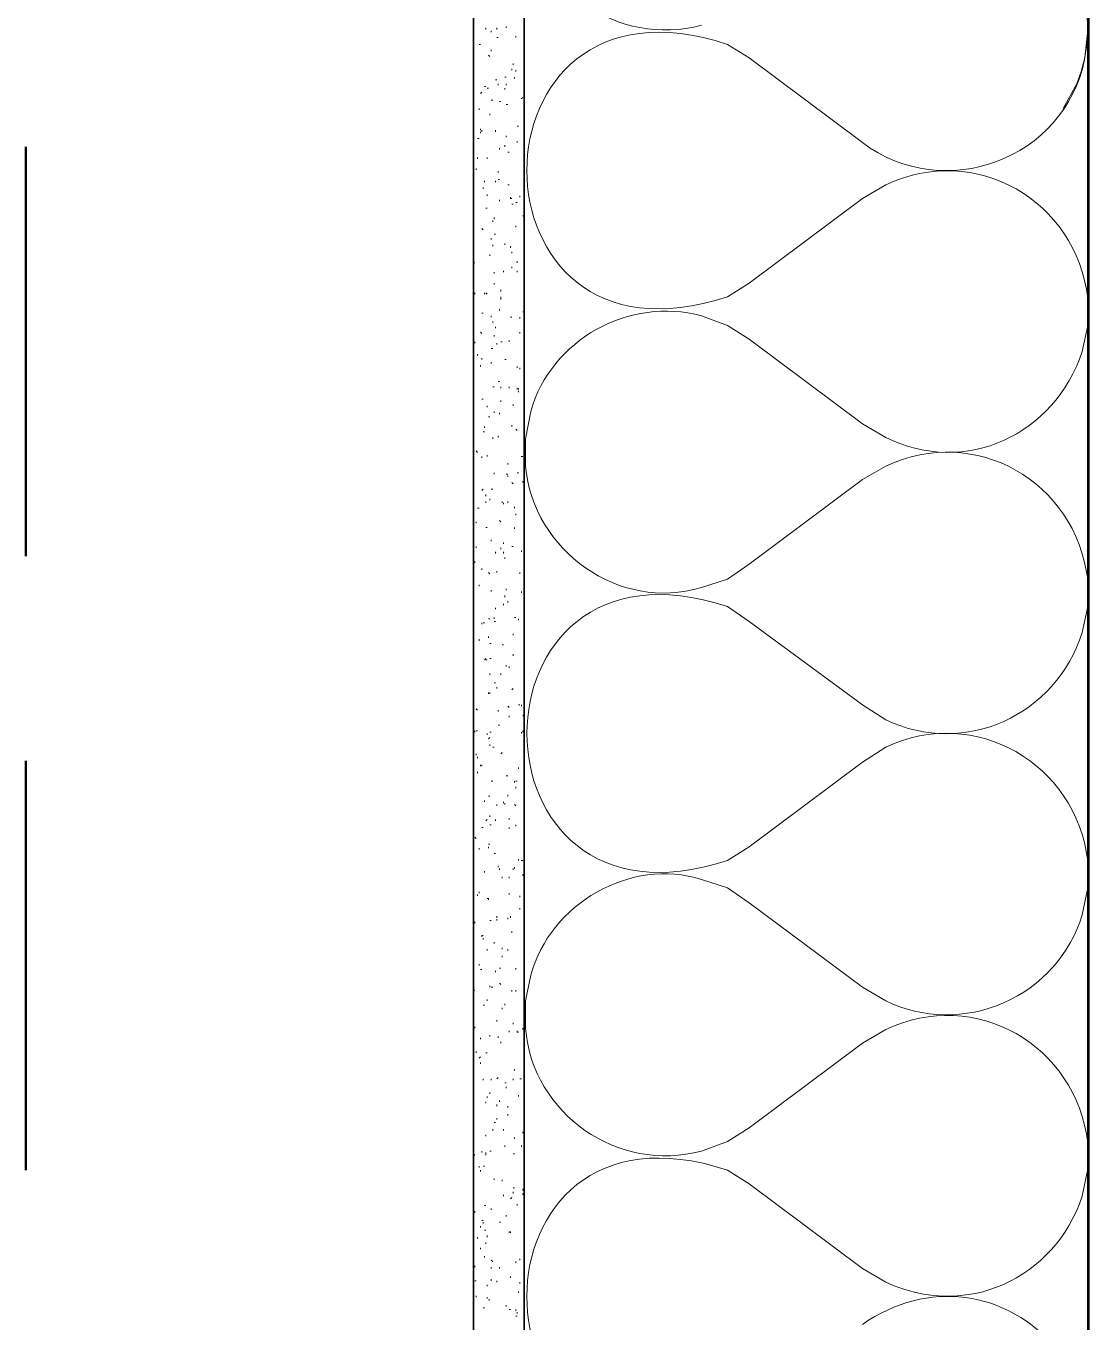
# Model space of a CAD drawing. Header units: inches. Extents: x 5 to 516, y -193 to 129.
# Drawn here: x 48.681 to 49.547, y -179.207 to -178.152 of the extents above; entities that cross this region are included whole.
import ezdxf

# ---------------------------------------------------------------- set-up
doc = ezdxf.new("R2010")
doc.units = ezdxf.units.IN
doc.header["$MEASUREMENT"] = 0
doc.layers.add('PDF7_Geometry', color=7, linetype='Continuous')

msp = doc.modelspace()

# ---------------------------------------------------------------- linework, layer by layer
at = {"layer": 'PDF7_Geometry', "lineweight": 35}
for points in [[(49.545775, -172.2280057), (49.545775, -190.8946738), (49.5868862, -190.8946738), (49.5868862, -172.2280057)], [(49.045775, -177.4357839), (49.045775, -182.0613398), (49.0868861, -182.0613398), (49.0868861, -177.4357839)]]:
    msp.add_lwpolyline(points, close=True, dxfattribs=at)
at = {"layer": 'PDF7_Geometry', "lineweight": 15}
for points in [[(49.5468861, -190.8946733), (49.5468861, -172.2280051)], [(49.0557746, -178.1546724), (49.0557746, -178.1535613)], [(49.06022, -178.1568946), (49.06022, -178.1557834)], [(49.0646643, -178.1546724), (49.0646643, -178.1535613)], [(49.0724417, -178.1535614), (49.0724417, -178.1524502)], [(49.5435527, -178.1780059), (49.5457749, -178.1546726)], [(49.0513303, -178.1668942), (49.0502192, -178.1668942)], [(49.0657753, -178.1613388), (49.0646642, -178.1613388)], [(49.0802192, -178.1613388), (49.0802192, -178.1602277)], [(49.3624416, -178.2468948), (49.2702194, -178.1780059), (49.2524416, -178.1668948)], [(49.0591089, -178.1768949), (49.0579978, -178.1757838)], [(49.06022, -178.1724506), (49.06022, -178.1713395)], [(49.0868867, -178.1746727), (49.0868867, -178.1735616)], [(49.0868867, -178.179117), (49.0868867, -178.1780059)], [(49.076886, -178.1880055), (49.076886, -178.1868944)], [(49.077997, -178.1835613), (49.077997, -178.1824502)], [(49.0802192, -178.1891166), (49.0802192, -178.1880055)], [(49.045775, -178.195783), (49.045775, -178.1968941)], [(49.0646643, -178.195783), (49.0635531, -178.195783)], [(49.0657753, -178.2002284), (49.0657753, -178.1991173)], [(49.0724417, -178.1935609), (49.0713306, -178.1935609)], [(49.0724417, -178.2002284), (49.0724417, -178.1991173)], [(49.0791081, -178.1946719), (49.0791081, -178.1935608)], [(49.5257747, -178.2191165), (49.5368858, -178.1991165)], [(49.0524414, -178.2057837), (49.0513303, -178.2068948)], [(49.0557746, -178.2013383), (49.0546635, -178.2013383)], [(49.0579967, -178.2024505), (49.0568856, -178.2024505)], [(49.0713306, -178.2035616), (49.0713306, -178.2024505)], [(49.0502193, -178.2202276), (49.0502193, -178.2191165)], [(49.0613311, -178.2124501), (49.0602199, -178.2124501)], [(49.0679974, -178.2135612), (49.0668863, -178.2135612)], [(49.0735528, -178.2157833), (49.0724417, -178.2157833)], [(49.0857745, -178.210228), (49.0846634, -178.2113391)], [(49.0868867, -178.2213386), (49.0868867, -178.2202275)], [(49.0591089, -178.2246718), (49.0591089, -178.2235607)], [(49.0513303, -178.2368947), (49.0513303, -178.2357836)], [(49.0513303, -178.2391168), (49.0513303, -178.2380057)], [(49.0524414, -178.2368947), (49.0524414, -178.2380058)], [(49.0635532, -178.2380058), (49.0635532, -178.2368947)], [(49.0724417, -178.24245), (49.0724417, -178.2413389)], [(49.0824424, -178.2335615), (49.0813313, -178.2335615)], [(49.0868867, -178.2368947), (49.0868867, -178.2357836)], [(49.045775, -178.2435611), (49.045775, -178.24245)], [(49.0502193, -178.2435611), (49.0491082, -178.2435611)], [(49.0668864, -178.2524496), (49.0668864, -178.2513385)], [(49.0713306, -178.2502275), (49.0713306, -178.2491164)], [(49.0813302, -178.2468943), (49.0813302, -178.2457832)], [(49.0491082, -178.2602282), (49.0491082, -178.2591171)], [(49.0568868, -178.2602282), (49.0568868, -178.2591171)], [(49.0746638, -178.2546718), (49.0735527, -178.2546718)], [(49.0868867, -178.255784), (49.0868867, -178.2546728)], [(49.0868867, -178.2635614), (49.0868867, -178.2624503)], [(49.0479971, -178.2691167), (49.0479971, -178.2680056)], [(49.0657753, -178.2713389), (49.0657753, -178.2702278)], [(49.0535525, -178.2846717), (49.0535525, -178.2835606)], [(49.0546647, -178.2791163), (49.0546647, -178.2780052)], [(49.0635532, -178.2791163), (49.0635532, -178.2780052)], [(49.0668864, -178.2768942), (49.0657753, -178.2768942)], [(49.0746638, -178.2813396), (49.0735527, -178.2813396)], [(49.3813305, -178.281339), (49.3624416, -178.2924501), (49.2702194, -178.361339)], [(49.0568868, -178.2902281), (49.0568868, -178.289117)], [(49.0668864, -178.2946724), (49.0668864, -178.2935613)], [(49.0757749, -178.2924503), (49.0757749, -178.2913391)], [(49.076886, -178.2924503), (49.0757749, -178.2924503)], [(49.0835524, -178.2913392), (49.0835524, -178.2902281)], [(49.0568868, -178.3002277), (49.0557757, -178.3002277)], [(49.077997, -178.2968945), (49.0768859, -178.2968945)], [(49.0813302, -178.2957835), (49.0802191, -178.2957835)], [(49.0857756, -178.3068942), (49.0868867, -178.3057831), (49.0868867, -178.3046719)], [(49.0613311, -178.3113395), (49.0613311, -178.3102284)], [(49.0624421, -178.3091174), (49.0624421, -178.3080063)], [(49.0802192, -178.3157838), (49.0802192, -178.3146727)], [(49.0535525, -178.3180059), (49.0524413, -178.3168948)], [(49.06022, -178.3257834), (49.06022, -178.3246723)], [(49.0635532, -178.3213391), (49.0624421, -178.3213391)], [(49.0613311, -178.3313387), (49.0613311, -178.3302276)], [(49.0713306, -178.3302276), (49.0713306, -178.3291165)], [(49.0757749, -178.3324498), (49.0757749, -178.3313387)], [(49.076886, -178.335783), (49.076886, -178.3368941)], [(49.0468861, -178.3446726), (49.045775, -178.3446726)], [(49.0591089, -178.3380051), (49.0591089, -178.3391162)], [(49.0813302, -178.3435616), (49.0813302, -178.3446727)], [(49.0868867, -178.3480058), (49.0868867, -178.3468947)], [(49.5468861, -178.3468948), (49.545775, -178.3457836)], [(49.0624421, -178.3535611), (49.0624421, -178.35245)], [(49.0702196, -178.351339), (49.0702196, -178.3524501)], [(49.076886, -178.3491169), (49.076886, -178.3480058)], [(49.0813302, -178.3524501), (49.0813302, -178.351339)], [(49.0624421, -178.3624497), (49.0624421, -178.3613386)], [(49.0679974, -178.368005), (49.0679974, -178.3668939)], [(49.2524416, -178.3724504), (49.2702194, -178.3613393)], [(49.0468861, -178.3702283), (49.0468861, -178.3691172)], [(49.0546647, -178.3702283), (49.0546647, -178.3691172)], [(49.0568868, -178.3702283), (49.0557757, -178.3691172)], [(49.0679974, -178.3735615), (49.0679974, -178.3724504)], [(49.0679974, -178.3746725), (49.0679974, -178.3735614)], [(49.5413305, -178.4168946), (49.5457749, -178.3957835), (49.5457749, -178.3735612)], [(49.0535525, -178.3857832), (49.0524413, -178.3857832)], [(49.06022, -178.3880053), (49.06022, -178.3891164)], [(49.0668864, -178.3835611), (49.0668864, -178.3824499)], [(49.076886, -178.3891164), (49.0757749, -178.3891164)], [(49.0835524, -178.3902275), (49.0835524, -178.3891163)], [(49.0868867, -178.3846721), (49.0857756, -178.3846721)], [(49.0868867, -178.3902275), (49.0868867, -178.3891163)], [(49.3813305, -178.4868946), (49.3624416, -178.4757835), (49.2702194, -178.4068946), (49.2524416, -178.3957835), (49.2313305, -178.3880057)], [(49.0613311, -178.3935607), (49.0613311, -178.3924495)], [(49.0635532, -178.398006), (49.0635532, -178.3968949)], [(49.0524414, -178.4024503), (49.0513303, -178.4013392)], [(49.0624421, -178.4046724), (49.0624421, -178.4035613)], [(49.0646643, -178.4113388), (49.0646643, -178.4102277)], [(49.0691085, -178.4091167), (49.0679974, -178.4091167)], [(49.0746638, -178.4091167), (49.0746638, -178.4080056)], [(49.0835524, -178.4024503), (49.0835524, -178.4013392)], [(49.0491082, -178.4202285), (49.0491082, -178.4191174)], [(49.0613311, -178.414672), (49.0602199, -178.414672)], [(49.0513303, -178.429117), (49.0513303, -178.4280059)], [(49.0524414, -178.4235606), (49.0524414, -178.4224495)], [(49.06022, -178.4268949), (49.06022, -178.4257838)], [(49.0724417, -178.4235606), (49.0713306, -178.4235606)], [(49.0813302, -178.4302281), (49.0813302, -178.429117)], [(49.0835524, -178.4313392), (49.0835524, -178.430228)], [(49.0868867, -178.4324502), (49.0868867, -178.4313391)], [(49.0668864, -178.4413388), (49.0657753, -178.4413388)], [(49.0624421, -178.445783), (49.061331, -178.445783)], [(49.0679974, -178.4468941), (49.0679974, -178.445783)], [(49.0746638, -178.445783), (49.0746638, -178.4468941)], [(49.0813302, -178.4480063), (49.0813302, -178.4468952)], [(49.0824424, -178.4480063), (49.0824424, -178.4468952)], [(49.0824424, -178.4502284), (49.0824424, -178.4491173)], [(49.0535525, -178.4557837), (49.0524413, -178.4557837)], [(49.0568868, -178.4624501), (49.0568868, -178.461339)], [(49.0679974, -178.4568948), (49.0679974, -178.4580059)], [(49.077997, -178.4613391), (49.077997, -178.460228)], [(49.0591089, -178.4702276), (49.0579978, -178.4702276)], [(49.0624421, -178.4668944), (49.0624421, -178.4657833)], [(49.0668864, -178.4680055), (49.0668864, -178.4668944)], [(49.0868867, -178.4746719), (49.0868867, -178.4735608)], [(49.0924416, -178.4657835), (49.0879971, -178.4880057), (49.0879971, -178.5102279)], [(49.0546647, -178.4824505), (49.0535535, -178.4824505)], [(49.0546647, -178.4791161), (49.0546647, -178.478005)], [(49.076886, -178.476894), (49.076886, -178.4780051)], [(49.0813302, -178.4813394), (49.0802191, -178.4802283)], [(49.045775, -178.4868947), (49.045775, -178.4857836)], [(49.0613311, -178.4880058), (49.0613311, -178.4868947)], [(49.0657753, -178.4868947), (49.0657753, -178.4857836)], [(49.0491082, -178.4991164), (49.0479971, -178.4980053)], [(49.0524414, -178.5035618), (49.0524414, -178.5024507)], [(49.0568868, -178.5024496), (49.0568868, -178.5013385)], [(49.0857745, -178.5024496), (49.0846634, -178.5024496)], [(49.0868867, -178.5035618), (49.0868867, -178.5024507)], [(49.0624421, -178.5168946), (49.0624421, -178.5157835)], [(49.0735528, -178.5091172), (49.0735528, -178.5080061)], [(49.0824424, -178.5157836), (49.0813313, -178.5157836)], [(49.0868867, -178.5068939), (49.0868867, -178.5057828)], [(49.0868867, -178.5157836), (49.0868867, -178.5146725)], [(49.3813305, -178.5102276), (49.3624416, -178.5213387), (49.2702194, -178.5902276)], [(49.0735528, -178.5168946), (49.0724417, -178.5168946)], [(49.0735528, -178.5191168), (49.0735528, -178.5180057)], [(49.077997, -178.5246721), (49.0768859, -178.523561)], [(49.0857745, -178.523561), (49.0857745, -178.5224499)], [(49.0535525, -178.5291164), (49.0524413, -178.5302275)], [(49.0557746, -178.5346717), (49.0557746, -178.5335606)], [(49.0591089, -178.538006), (49.0591089, -178.5368949)], [(49.0613311, -178.5291164), (49.0602199, -178.5291164)], [(49.0502193, -178.5446724), (49.0491082, -178.5446724)], [(49.0557746, -178.5402281), (49.0557746, -178.539117)], [(49.0691085, -178.5402281), (49.0691085, -178.539117)], [(49.0702196, -178.5413392), (49.0702196, -178.5402281)], [(49.0735528, -178.5402281), (49.0735528, -178.539117)], [(49.0791081, -178.5446724), (49.0791081, -178.5435613)], [(49.045775, -178.5491167), (49.045775, -178.5480056)], [(49.0479971, -178.5568941), (49.0479971, -178.555783)], [(49.0679974, -178.5557831), (49.0668863, -178.554672)], [(49.0802192, -178.5502277), (49.0802192, -178.5491166)], [(49.0868867, -178.5580052), (49.0868867, -178.5568941)], [(49.0568868, -178.5602273), (49.0557757, -178.5602273)], [(49.0791081, -178.5613395), (49.0791081, -178.5602284)], [(49.0479971, -178.5768945), (49.0479971, -178.5757833)], [(49.06022, -178.5713391), (49.06022, -178.570228)], [(49.0679974, -178.5780055), (49.0679974, -178.5768944)], [(49.0702196, -178.5735613), (49.0702196, -178.5724501)], [(49.077997, -178.5757834), (49.0768859, -178.5757834)], [(49.0846646, -178.5802277), (49.0846646, -178.5791165)], [(49.0868867, -178.5713391), (49.0868867, -178.570228)], [(49.0468861, -178.5891173), (49.0468861, -178.5880062)], [(49.0635532, -178.5813387), (49.0635532, -178.5802276)], [(49.0702196, -178.5813387), (49.0702196, -178.5802276)], [(49.0713306, -178.585783), (49.0713306, -178.5846719)], [(49.045775, -178.5980058), (49.045775, -178.5968947)], [(49.0524414, -178.5946726), (49.0524414, -178.5935615)], [(49.0591089, -178.5980058), (49.0579978, -178.5968947)], [(49.0646643, -178.5968948), (49.0646643, -178.5957837)], [(49.0835524, -178.5980058), (49.0835524, -178.5968947)], [(49.0868867, -178.5913394), (49.0868867, -178.5902283)], [(49.0868867, -178.600228), (49.0868867, -178.5991169)], [(49.2313305, -178.6091168), (49.2524416, -178.6024501), (49.2702194, -178.5902279)], [(49.5468861, -178.5968948), (49.545775, -178.5957837)], [(49.0502193, -178.6080054), (49.0502193, -178.6068943)], [(49.0724417, -178.6102276), (49.0724417, -178.6113387)], [(49.5413305, -178.6457832), (49.5457749, -178.6246721), (49.5457749, -178.6024498)], [(49.06022, -178.6124497), (49.06022, -178.6113386)], [(49.0713306, -178.6168951), (49.0713306, -178.615784)], [(49.0735528, -178.6213394), (49.0735528, -178.6202282)], [(49.0846646, -178.6135608), (49.0846646, -178.6124497)], [(49.0635532, -178.6268947), (49.0635532, -178.6257836)], [(49.0702196, -178.6235615), (49.0702196, -178.6224504)], [(49.3813305, -178.7168943), (49.3624416, -178.7046721), (49.2702194, -178.6368943), (49.2524416, -178.6246721)], [(49.0524414, -178.6391164), (49.0524414, -178.6380053)], [(49.0546647, -178.6380053), (49.0535535, -178.6380053)], [(49.0591089, -178.6346721), (49.0579978, -178.6346721)], [(49.0624421, -178.6346721), (49.0624421, -178.633561)], [(49.0635532, -178.6368943), (49.0624421, -178.6368943)], [(49.0802192, -178.6335611), (49.0791081, -178.6335611)], [(49.0824424, -178.6346721), (49.0824424, -178.6357833)], [(49.0868867, -178.6424507), (49.0868867, -178.6413396)], [(49.0502193, -178.6524503), (49.0502193, -178.6513392)], [(49.0579967, -178.6502282), (49.0579967, -178.6491171)], [(49.077997, -178.6480061), (49.077997, -178.646895)], [(49.06022, -178.6546725), (49.0591089, -178.6546725)], [(49.0702196, -178.6557835), (49.0691085, -178.6557835)], [(49.077997, -178.6646721), (49.077997, -178.6635609)], [(49.0557746, -178.6668942), (49.0546635, -178.6680053)], [(49.0568868, -178.6680053), (49.0557757, -178.6680053)], [(49.06022, -178.6668942), (49.0591089, -178.6668942)], [(49.0724417, -178.6735606), (49.0724417, -178.6724495)], [(49.0746638, -178.6746728), (49.0746638, -178.6735617)], [(49.0868867, -178.6735606), (49.0868867, -178.6724495)], [(49.0591089, -178.6802281), (49.0591089, -178.679117)], [(49.0679974, -178.6802281), (49.0679974, -178.679117)], [(49.0868867, -178.6846724), (49.0868867, -178.6835613)], [(49.0579967, -178.695783), (49.0579967, -178.6946719)], [(49.0591089, -178.695783), (49.0591089, -178.6946719)], [(49.0635532, -178.6868945), (49.0624421, -178.6868945)], [(49.0646643, -178.6913388), (49.0646643, -178.6902277)], [(49.077997, -178.6913388), (49.0768859, -178.6924499)], [(49.0868867, -178.694672), (49.0868867, -178.6935609)], [(49.0746638, -178.7068948), (49.0735527, -178.7057837)], [(49.0835524, -178.7046727), (49.0824413, -178.7046727)], [(49.0846646, -178.7057838), (49.0846646, -178.7046726)], [(49.0491082, -178.709117), (49.0479971, -178.7080058)], [(49.0657753, -178.710228), (49.0657753, -178.7091169)], [(49.0746638, -178.7146723), (49.0746638, -178.7135612)], [(49.0868867, -178.7124502), (49.0857756, -178.7135613)], [(49.0468861, -178.726894), (49.0468861, -178.7257829)], [(49.0491082, -178.7257841), (49.0479971, -178.7257841)], [(49.06022, -178.726894), (49.0591089, -178.726894)], [(49.0668864, -178.7213387), (49.0657753, -178.7213387)], [(49.0846646, -178.7280062), (49.0846646, -178.7268951)], [(49.0857745, -178.726894), (49.0857745, -178.7257829)], [(49.0868867, -178.726894), (49.0868867, -178.7257829)], [(49.0568868, -178.7280062), (49.0568868, -178.7291173)], [(49.0591089, -178.7313394), (49.0579978, -178.7324505)], [(49.0591089, -178.7380058), (49.0591089, -178.7368947)], [(49.0479971, -178.7457833), (49.0479971, -178.7446722)], [(49.0491082, -178.7480054), (49.0491082, -178.7468943)], [(49.0624421, -178.7391169), (49.061331, -178.7391169)], [(49.0691085, -178.7435611), (49.0679974, -178.7446722)], [(49.3813305, -178.7391162), (49.3624416, -178.7513385), (49.2702194, -178.8202274)], [(49.0513303, -178.7546718), (49.0513303, -178.7535607)], [(49.0524414, -178.7546718), (49.0524414, -178.7535607)], [(49.0824424, -178.7568939), (49.0824424, -178.7557828)], [(49.0491082, -178.7602283), (49.0491082, -178.7591171)], [(49.0613311, -178.7668947), (49.0602199, -178.7668947)], [(49.0735528, -178.7624504), (49.0724417, -178.7624504)], [(49.0791081, -178.7680057), (49.0791081, -178.7668946)], [(49.0813302, -178.7668947), (49.0802191, -178.7668947)], [(49.0868867, -178.7691168), (49.0868867, -178.7680057)], [(49.0591089, -178.7791164), (49.0579978, -178.7791164)], [(49.0735528, -178.7791164), (49.0735528, -178.7780053)], [(49.0802192, -178.77245), (49.0802192, -178.7713389)], [(49.0546647, -178.7835618), (49.0546647, -178.7824507)], [(49.0646643, -178.7857839), (49.0646643, -178.786895)], [(49.0702196, -178.7846717), (49.0702196, -178.7835606)], [(49.0713306, -178.7857839), (49.0713306, -178.7846728)], [(49.0802192, -178.786895), (49.0791081, -178.7857839)], [(49.0568868, -178.7980056), (49.0557757, -178.7991167)], [(49.0591089, -178.7957835), (49.0591089, -178.7946724)], [(49.0635532, -178.7991167), (49.0635532, -178.7980056)], [(49.0746638, -178.7980056), (49.0746638, -178.7968945)], [(49.0535525, -178.804672), (49.0524413, -178.804672)], [(49.06022, -178.8024499), (49.0591089, -178.8024499)], [(49.0746638, -178.8057831), (49.0746638, -178.804672)], [(49.0802192, -178.803561), (49.0802192, -178.8024498)], [(49.0868867, -178.8113396), (49.0868867, -178.8102284)], [(49.0479971, -178.8135617), (49.046886, -178.8124506)], [(49.0502193, -178.8224502), (49.0502193, -178.8213391)], [(49.0579967, -178.8213391), (49.0579967, -178.820228)], [(49.0591089, -178.8180059), (49.0579978, -178.8180059)], [(49.2524416, -178.8313387), (49.2702194, -178.8202276)], [(49.0635532, -178.8257834), (49.0624421, -178.8257834)], [(49.0824424, -178.8302277), (49.0824424, -178.8313388)], [(49.0857745, -178.8313387), (49.0846634, -178.8313387)], [(49.0546647, -178.8413395), (49.0546647, -178.8402284)], [(49.0657753, -178.8368952), (49.0657753, -178.8357841)], [(49.0668864, -178.8391173), (49.0668864, -178.8380062)], [(49.077997, -178.8391173), (49.077997, -178.8380062)], [(49.0791081, -178.8380051), (49.0791081, -178.836894)], [(49.0857745, -178.8435616), (49.0857745, -178.8424505)], [(49.0691085, -178.8457837), (49.0691085, -178.8446726)], [(49.0746638, -178.8457837), (49.0746638, -178.8446726)], [(49.0868867, -178.8446727), (49.0868867, -178.8435615)], [(49.0868867, -178.8524501), (49.0868867, -178.851339)], [(49.5468861, -178.8468948), (49.545775, -178.8457837)], [(49.0491082, -178.8591165), (49.0491082, -178.8602276)], [(49.0502193, -178.8580055), (49.0502193, -178.8568943)], [(49.0579967, -178.8624497), (49.0568856, -178.8624497)], [(49.0579967, -178.8635608), (49.0579967, -178.8624497)], [(49.0746638, -178.8591165), (49.0746638, -178.8580054)], [(49.0835524, -178.8613387), (49.0835524, -178.8602275)], [(49.0835524, -178.8713394), (49.0835524, -178.8702283)], [(49.0468861, -178.88245), (49.0468861, -178.8813389)], [(49.06022, -178.8802279), (49.0591089, -178.8802279)], [(49.0646643, -178.8768947), (49.0646643, -178.8780058)], [(49.0646643, -178.8802279), (49.0646643, -178.8791168)], [(49.0735528, -178.8791168), (49.0735528, -178.8780057)], [(49.0757749, -178.8780058), (49.0757749, -178.8768947)], [(49.0535525, -178.8924508), (49.0524413, -178.8924508)], [(49.0524414, -178.8935607), (49.0524414, -178.8924496)], [(49.0535525, -178.8957828), (49.0535525, -178.8946717)], [(49.076886, -178.8902275), (49.076886, -178.8891164)], [(49.0868867, -178.8946729), (49.0868867, -178.8935618)], [(49.0568868, -178.9046725), (49.0568868, -178.9035614)], [(49.0624421, -178.8991172), (49.0624421, -178.898006)], [(49.0691085, -178.9035614), (49.0691085, -178.9024503)], [(49.0735528, -178.9046725), (49.0735528, -178.9035614)], [(49.0502193, -178.9168942), (49.0502193, -178.9157831)], [(49.0691085, -178.9102278), (49.0691085, -178.9091167)], [(49.0524414, -178.9202285), (49.0513303, -178.9202285)], [(49.0635532, -178.9224507), (49.0635532, -178.9213396)], [(49.0679974, -178.9191163), (49.0668863, -178.9191163)], [(49.0802192, -178.9202285), (49.0802192, -178.9191174)], [(49.0924416, -178.9246718), (49.0879971, -178.9457829), (49.0879971, -178.9680051)], [(49.0468861, -178.9368945), (49.045775, -178.9368945)], [(49.0591089, -178.9346724), (49.0591089, -178.9335613)], [(49.0613311, -178.9346724), (49.0602199, -178.9346724)], [(49.0679974, -178.9324503), (49.0668863, -178.9313392)], [(49.076886, -178.9380056), (49.076886, -178.9368945)], [(49.0802192, -178.9380056), (49.0802192, -178.9368945)], [(49.0868867, -178.9368945), (49.0868867, -178.9357834)], [(49.0568868, -178.9457831), (49.0568868, -178.9446719)], [(49.0713306, -178.9491163), (49.0713306, -178.9480051)], [(49.0546647, -178.9491163), (49.0535535, -178.9491163)], [(49.0691085, -178.9524506), (49.0691085, -178.9513395)], [(49.0468861, -178.9680055), (49.0468861, -178.9668944)], [(49.0646643, -178.9624502), (49.0646643, -178.9613391)], [(49.077997, -178.9635612), (49.077997, -178.9646724)], [(49.0857745, -178.9691166), (49.0857745, -178.9680055)], [(49.3813305, -178.9691171), (49.3624416, -178.9802282), (49.2702194, -179.0491171)], [(49.0513303, -178.976894), (49.0513303, -178.9757829)], [(49.0591089, -178.9746719), (49.0591089, -178.9735608)], [(49.0657753, -178.9757841), (49.0657753, -178.974673)], [(49.0679974, -178.9802284), (49.0679974, -178.9791173)], [(49.0746638, -178.9713387), (49.0746638, -178.9702276)], [(49.0813302, -178.9713387), (49.0813302, -178.9702276)], [(49.0824424, -178.9713387), (49.0813313, -178.9713387)], [(49.0868867, -178.9791162), (49.0868867, -178.9780051)], [(49.0479971, -178.9880058), (49.0479971, -178.9868947)], [(49.0568868, -178.9880058), (49.0557757, -178.9880058)], [(49.0513303, -178.991339), (49.0502192, -178.9924501)], [(49.0513303, -178.9968944), (49.0513303, -178.9957832)], [(49.0791081, -179.0024497), (49.0791081, -179.0013386)], [(49.0535525, -179.0102283), (49.0535525, -179.0091172)], [(49.06022, -179.0102283), (49.06022, -179.0091172)], [(49.0657753, -179.0080061), (49.0646642, -179.0091173)], [(49.077997, -179.0102283), (49.077997, -179.0091172)], [(49.0846646, -179.0091172), (49.0835535, -179.0091172)], [(49.0591089, -179.0213389), (49.0591089, -179.0202278)], [(49.0724417, -179.0124504), (49.0713306, -179.0124504)], [(49.0724417, -179.0168947), (49.0724417, -179.0157836)], [(49.0824424, -179.0235611), (49.0824424, -179.02245)], [(49.0868867, -179.0213389), (49.0868867, -179.0202278)], [(49.0557746, -179.0291164), (49.0557746, -179.0280053)], [(49.0568868, -179.0246721), (49.0568868, -179.023561)], [(49.0646643, -179.0313397), (49.0646643, -179.0302285)], [(49.0668864, -179.0280053), (49.0668864, -179.0268942)], [(49.0735528, -179.0313397), (49.0735528, -179.0324508)], [(49.0646643, -179.0424503), (49.0646643, -179.0413392)], [(49.0735528, -179.0391171), (49.0735528, -179.038006)], [(49.045775, -179.0502278), (49.045775, -179.0491167)], [(49.0613311, -179.0513388), (49.0613311, -179.0502277)], [(49.0635532, -179.0446725), (49.0624421, -179.0446725)], [(49.0702196, -179.0513388), (49.0702196, -179.0502277)], [(49.0857745, -179.053561), (49.0857745, -179.0524499)], [(49.2313305, -179.0680052), (49.2524416, -179.0602274), (49.2702194, -179.0491163)], [(49.0557746, -179.0557831), (49.0557746, -179.054672)], [(49.0713306, -179.0646728), (49.0713306, -179.0635617)], [(49.0791081, -179.0580052), (49.0791081, -179.0568941)], [(49.0846646, -179.0646728), (49.0846646, -179.0635617)], [(49.0868867, -179.0635617), (49.0868867, -179.0624506)], [(49.5413305, -179.1046727), (49.5457749, -179.0824505), (49.5457749, -179.0613393)], [(49.0468861, -179.0713392), (49.045775, -179.0702281)], [(49.0524414, -179.068006), (49.0524414, -179.0691171)], [(49.0557746, -179.0702281), (49.0557746, -179.069117)], [(49.0557746, -179.0713392), (49.0557746, -179.0702281)], [(49.06022, -179.068006), (49.0591089, -179.068006)], [(49.0791081, -179.0702281), (49.077997, -179.0702281)], [(49.0502193, -179.0813388), (49.0502193, -179.0802276)], [(49.0513303, -179.084672), (49.0513303, -179.0835608)], [(49.0546647, -179.0802277), (49.0535535, -179.0802277)], [(49.0868867, -179.0824498), (49.0868867, -179.0835609)], [(49.3813305, -179.1746727), (49.3624416, -179.1635616), (49.2702194, -179.0946727), (49.2524416, -179.0835616)], [(49.0624421, -179.0913395), (49.0624421, -179.0902284)], [(49.0691085, -179.0924505), (49.0691085, -179.0913394)], [(49.5468861, -179.0968948), (49.545775, -179.0957837)], [(49.0702196, -179.1046723), (49.0702196, -179.1035612)], [(49.076886, -179.1057833), (49.0757749, -179.1068945)], [(49.0791081, -179.0980059), (49.077997, -179.0980059)], [(49.077997, -179.1024501), (49.077997, -179.101339)], [(49.0857745, -179.100228), (49.0857745, -179.0991169)], [(49.0857745, -179.1035612), (49.0857745, -179.1024501)], [(49.0868867, -179.0991169), (49.0857756, -179.0991169)], [(49.0868867, -179.1057833), (49.0868867, -179.1046722)], [(49.0468861, -179.1180051), (49.0468861, -179.116894)], [(49.0557746, -179.1124497), (49.0546635, -179.1124497)], [(49.06022, -179.114673), (49.06022, -179.1157841)], [(49.0813302, -179.1124497), (49.0813302, -179.1113386)], [(49.0535525, -179.1246726), (49.0524413, -179.1246726)], [(49.0535525, -179.1268947), (49.0535525, -179.1257836)], [(49.0679974, -179.1257837), (49.0668863, -179.1257837)], [(49.0724417, -179.1213394), (49.0724417, -179.1202283)], [(49.0491082, -179.1391165), (49.0491082, -179.1380053)], [(49.0513303, -179.1302279), (49.0513303, -179.1291168)], [(49.0557746, -179.1324501), (49.0546635, -179.1324501)], [(49.0568868, -179.1380054), (49.0568868, -179.1368943)], [(49.0746638, -179.1346722), (49.0746638, -179.1335611)], [(49.0757749, -179.1346722), (49.0757749, -179.1335611)], [(49.0513303, -179.1480061), (49.0513303, -179.146895)], [(49.0557746, -179.1435607), (49.0557746, -179.1424496)], [(49.0868867, -179.1480061), (49.0868867, -179.146895)], [(49.0546647, -179.1546725), (49.0546647, -179.1535614)], [(49.0613311, -179.1580057), (49.0602199, -179.1568946)], [(49.0802192, -179.1591168), (49.0802192, -179.1580057)], [(49.0835524, -179.1568946), (49.0835524, -179.1557835)], [(49.0468861, -179.16245), (49.0468861, -179.1613389)], [(49.06022, -179.163561), (49.06022, -179.1624499)], [(49.0668864, -179.163561), (49.0668864, -179.1624499)], [(49.0757749, -179.1713385), (49.0757749, -179.1702274)], [(49.0479971, -179.1735606), (49.046886, -179.1735606)], [(49.0568868, -179.178006), (49.0568868, -179.1768949)], [(49.06022, -179.1735606), (49.06022, -179.1724495)], [(49.0646643, -179.1746728), (49.0646643, -179.1735617)], [(49.0835524, -179.1757839), (49.0835524, -179.1746728)], [(49.0479971, -179.1857835), (49.0479971, -179.1868946)], [(49.0568868, -179.1880056), (49.0568868, -179.1868945)], [(49.0591089, -179.1891167), (49.0579978, -179.1891167)], [(49.0824424, -179.1835614), (49.0824424, -179.1824502)], [(49.0868867, -179.1891167), (49.0868867, -179.1880056)], [(49.0546647, -179.1957831), (49.0535535, -179.1957831)], [(49.0724417, -179.194672), (49.0724417, -179.1935609)], [(49.0757749, -179.1968941), (49.0746638, -179.1968941)], [(49.0802192, -179.1980063), (49.0802192, -179.1968952)], [(49.0813302, -179.2002285), (49.0813302, -179.1991174)], [(49.0813302, -179.2024506), (49.0802191, -179.2024506)]]:
    msp.add_lwpolyline(points, dxfattribs=at)
at = {"layer": 'PDF7_Geometry', "lineweight": 50}
for points in [[(48.6813307, -178.5835609), (48.6813307, -178.2502275)], [(48.6813307, -179.0835609), (48.6813307, -178.7502275)]]:
    msp.add_lwpolyline(points, dxfattribs=at)
at = {"layer": 'PDF7_Geometry', "lineweight": 15}
msp.add_lwpolyline([(49.0468861, -178.4091167), (49.0468861, -178.4102278)], close=True, dxfattribs=at)
msp.add_lwpolyline([(49.5457749, -178.8313385), (49.5457749, -178.8535607), (49.5413305, -178.8757829, -0.457342806), (49.3813305, -178.9457829), (49.3624416, -178.9346718), (49.2702194, -178.8657829), (49.2524416, -178.8535607), (49.2313305, -178.846894)], format="xyb", dxfattribs=at)
for points in [[(49.5368858, -178.1991165), (49.5802562, -178.0898943), (49.4558303, -177.9948387), (49.3624414, -178.0635609)], [(49.0879971, -178.0513384), (49.0939045, -178.1215421), (49.1636267, -178.1695421), (49.2313304, -178.1513384)], [(49.2524416, -178.1668948), (49.0346823, -178.0946356), (49.0346823, -178.4447097), (49.2524416, -178.3724504)], [(49.3624416, -178.2468948), (49.4285527, -178.2966171), (49.5269787, -178.2613208), (49.5435527, -178.1780059)], [(49.5457749, -178.3735612), (49.5366083, -178.2942094), (49.4541083, -178.2464686), (49.3813305, -178.281339)], [(49.2313305, -178.3880057), (49.1729971, -178.3719131), (49.1085712, -178.4071909), (49.0924416, -178.4657835)], [(49.3813305, -178.4868946), (49.4466823, -178.5191724), (49.5187009, -178.4846724), (49.5413305, -178.4168946)], [(49.5457749, -178.6024498), (49.5353861, -178.5221535), (49.4544786, -178.4764313), (49.3813305, -178.5102276)], [(49.0879971, -178.5102279), (49.0944416, -178.579339), (49.1641083, -178.6292835), (49.2313305, -178.6091168)], [(49.2524416, -178.6246721), (49.0348119, -178.5528017), (49.0348119, -178.9032276), (49.2524416, -178.8313387)], [(49.3813305, -178.7168943), (49.4458305, -178.7475424), (49.5198861, -178.7132832), (49.5413305, -178.6457832)], [(49.5457749, -178.8313385), (49.5357749, -178.7523755), (49.4542009, -178.7048014), (49.3813305, -178.7391162)], [(49.2313305, -178.846894), (49.1737194, -178.828394), (49.1079231, -178.8669866), (49.0924416, -178.9246718)], [(49.5457749, -179.0613393), (49.5366083, -178.9819875), (49.4541083, -178.9342467), (49.3813305, -178.9691171)], [(49.0879971, -178.9680051), (49.0939045, -179.0382089), (49.1636268, -179.0862089), (49.2313305, -179.0680052)], [(49.2524416, -179.0835616), (49.0346823, -179.0113023), (49.0346823, -179.3613764), (49.2524416, -179.2891171)], [(49.3813305, -179.1746727), (49.4458861, -179.2054134), (49.5189786, -179.1723579), (49.5413305, -179.1046727)], [(49.5213311, -179.2302276), (49.4799792, -179.1803017), (49.415294, -179.1724498), (49.3624422, -179.2091165)]]:
    msp.add_open_spline(points, degree=3, dxfattribs=at)

doc.saveas('drawing.dxf')
